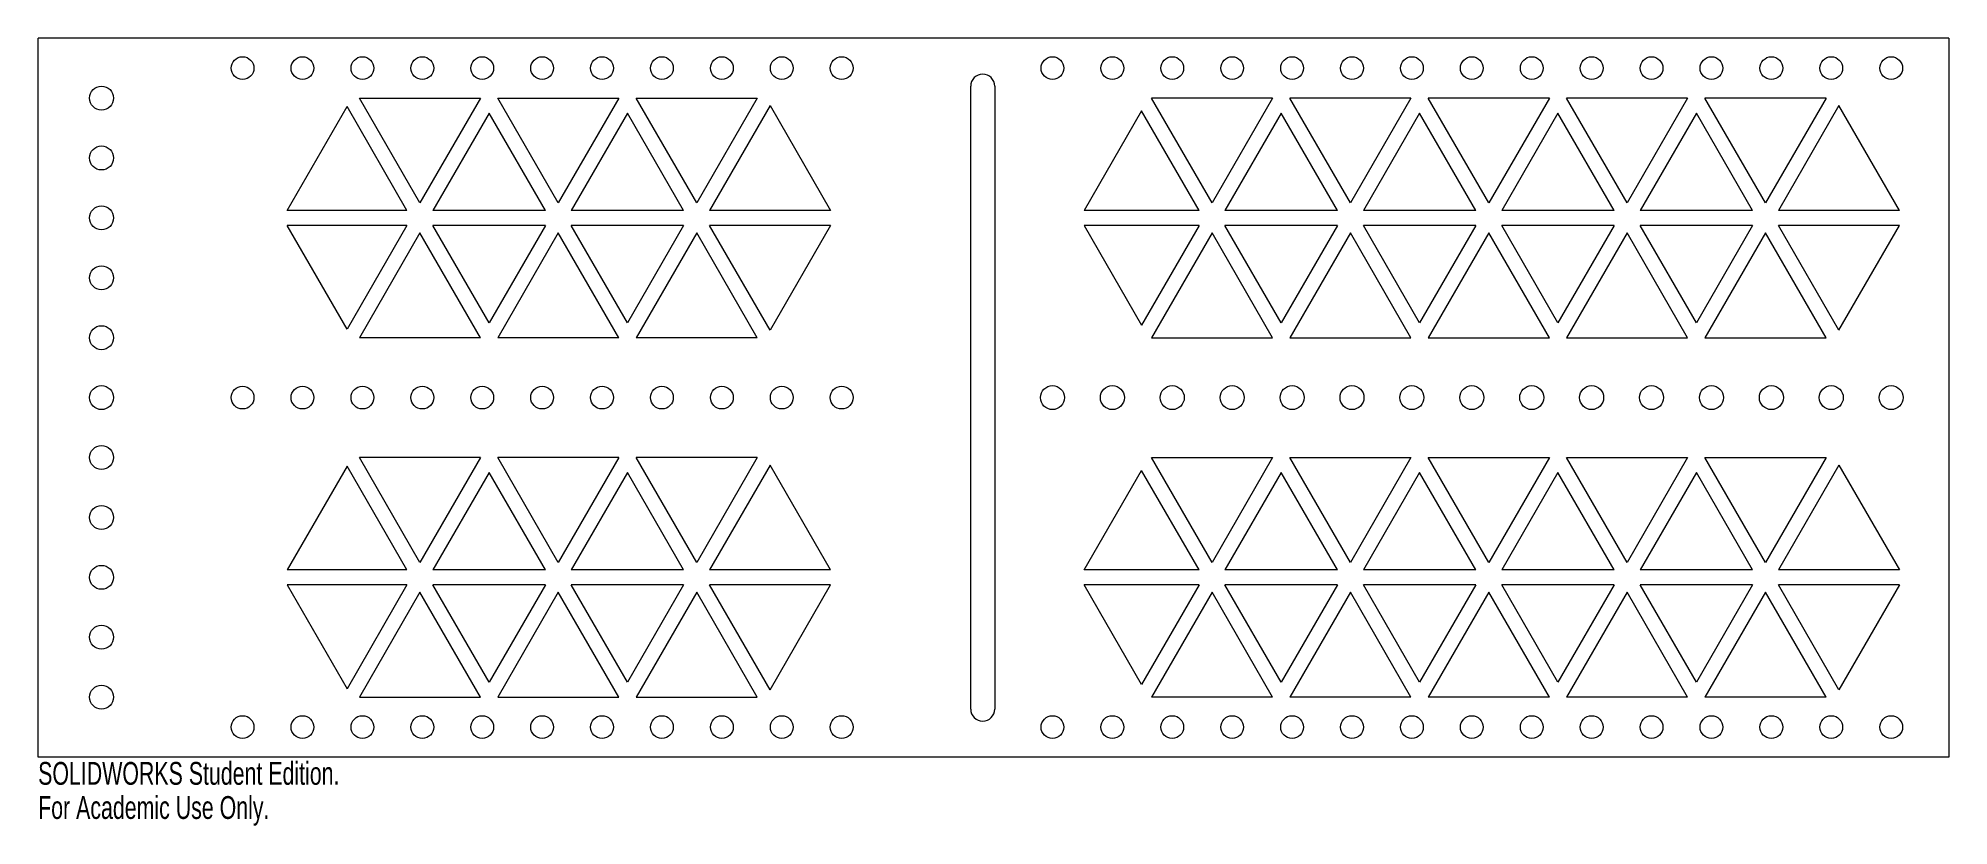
# Model space of a CAD drawing. Header units: inches. Extents: x -31.7 to -15.7, y -6.6 to 0.
import ezdxf

# ---------------------------------------------------------------- set-up
doc = ezdxf.new("R2010")
doc.units = ezdxf.units.IN
doc.header["$MEASUREMENT"] = 0
doc.styles.add('SLDTEXTSTYLE0', font='TXT', dxfattribs={"width": 0.7})

msp = doc.modelspace()

# ---------------------------------------------------------------- linework, layer by layer
at = {"color": 7, "linetype": 'Continuous', "lineweight": 15}
for p, q in [((-31.654, -6.034), (-31.654, -0.034)), ((-15.708, -0.034), (-31.654, -0.034)), ((-15.708, -0.034), (-15.708, -6.034)), ((-23.871, -5.634), (-23.871, -0.434)), ((-23.671, -0.434), (-23.671, -5.634)), ((-29.577, -1.472), (-29.076, -0.605)), ((-28.576, -1.472), (-29.076, -0.605)), ((-28.973, -0.534), (-27.963, -0.534)), ((-28.468, -1.409), (-28.973, -0.534)), ((-27.963, -0.534), (-28.468, -1.409)), ((-27.313, -1.409), (-27.818, -0.534)), ((-27.818, -0.534), (-26.808, -0.534)), ((-26.808, -0.534), (-27.313, -1.409)), ((-26.664, -0.534), (-25.653, -0.534)), ((-26.158, -1.409), (-26.664, -0.534)), ((-25.653, -0.534), (-26.158, -1.409)), ((-25.545, -0.597), (-26.05, -1.472)), ((-25.545, -0.597), (-25.04, -1.472)), ((-21.352, -0.534), (-22.362, -0.534)), ((-21.857, -1.409), (-22.362, -0.534)), ((-21.352, -0.534), (-21.857, -1.409)), ((-20.702, -1.409), (-21.207, -0.534)), ((-20.197, -0.534), (-21.207, -0.534)), ((-20.197, -0.534), (-20.702, -1.409)), ((-19.042, -0.534), (-20.053, -0.534)), ((-19.547, -1.409), (-20.053, -0.534)), ((-19.042, -0.534), (-19.547, -1.409)), ((-18.393, -1.409), (-18.898, -0.534)), ((-17.888, -0.534), (-18.898, -0.534)), ((-17.888, -0.534), (-18.393, -1.409)), ((-16.733, -0.534), (-17.743, -0.534)), ((-17.238, -1.409), (-17.743, -0.534)), ((-16.733, -0.534), (-17.238, -1.409)), ((-16.625, -0.597), (-17.13, -1.472)), ((-16.119, -1.472), (-16.625, -0.597)), ((-27.89, -0.659), (-28.36, -1.472)), ((-27.421, -1.472), (-27.89, -0.659)), ((-26.736, -0.659), (-27.205, -1.472)), ((-26.267, -1.472), (-26.736, -0.659)), ((-22.445, -0.641), (-22.925, -1.472)), ((-21.965, -1.472), (-22.445, -0.641)), ((-21.279, -0.659), (-21.749, -1.472)), ((-20.81, -1.472), (-21.279, -0.659)), ((-20.125, -0.659), (-20.594, -1.472)), ((-19.656, -1.472), (-20.125, -0.659)), ((-18.97, -0.659), (-19.439, -1.472)), ((-18.501, -1.472), (-18.97, -0.659)), ((-17.815, -0.659), (-18.284, -1.472)), ((-17.346, -1.472), (-17.815, -0.659)), ((-28.576, -1.472), (-29.577, -1.472)), ((-27.421, -1.472), (-28.36, -1.472)), ((-26.267, -1.472), (-27.205, -1.472)), ((-25.04, -1.472), (-26.05, -1.472)), ((-21.965, -1.472), (-22.925, -1.472)), ((-20.81, -1.472), (-21.749, -1.472)), ((-19.656, -1.472), (-20.594, -1.472)), ((-18.501, -1.472), (-19.439, -1.472)), ((-17.346, -1.472), (-18.284, -1.472)), ((-16.119, -1.472), (-17.13, -1.472)), ((-28.576, -1.597), (-29.577, -1.597)), ((-29.076, -2.464), (-29.577, -1.597)), ((-28.576, -1.597), (-29.076, -2.464)), ((-28.468, -1.659), (-28.973, -2.534)), ((-27.963, -2.534), (-28.468, -1.659)), ((-27.421, -1.597), (-28.36, -1.597)), ((-27.89, -2.409), (-28.36, -1.597)), ((-27.421, -1.597), (-27.89, -2.409)), ((-27.313, -1.659), (-27.818, -2.534)), ((-26.808, -2.534), (-27.313, -1.659)), ((-26.267, -1.597), (-27.205, -1.597)), ((-26.736, -2.409), (-27.205, -1.597)), ((-26.267, -1.597), (-26.736, -2.409)), ((-26.158, -1.659), (-26.664, -2.534)), ((-25.653, -2.534), (-26.158, -1.659)), ((-25.545, -2.472), (-26.05, -1.597)), ((-25.04, -1.597), (-26.05, -1.597)), ((-25.04, -1.597), (-25.545, -2.472)), ((-21.965, -1.597), (-22.925, -1.597)), ((-22.925, -1.597), (-22.445, -2.428)), ((-21.965, -1.597), (-22.445, -2.428)), ((-21.857, -1.659), (-22.362, -2.534)), ((-21.352, -2.534), (-21.857, -1.659)), ((-20.81, -1.597), (-21.749, -1.597)), ((-21.279, -2.409), (-21.749, -1.597)), ((-20.81, -1.597), (-21.279, -2.409)), ((-20.702, -1.659), (-21.207, -2.534)), ((-20.197, -2.534), (-20.702, -1.659)), ((-19.656, -1.597), (-20.594, -1.597)), ((-20.125, -2.409), (-20.594, -1.597)), ((-19.656, -1.597), (-20.125, -2.409)), ((-19.547, -1.659), (-20.053, -2.534)), ((-19.042, -2.534), (-19.547, -1.659)), ((-18.501, -1.597), (-19.439, -1.597)), ((-18.97, -2.409), (-19.439, -1.597)), ((-18.501, -1.597), (-18.97, -2.409)), ((-18.393, -1.659), (-18.898, -2.534)), ((-17.888, -2.534), (-18.393, -1.659)), ((-17.346, -1.597), (-18.284, -1.597)), ((-17.815, -2.409), (-18.284, -1.597)), ((-17.346, -1.597), (-17.815, -2.409)), ((-17.238, -1.659), (-17.743, -2.534)), ((-16.733, -2.534), (-17.238, -1.659)), ((-16.119, -1.597), (-17.13, -1.597)), ((-16.625, -2.472), (-17.13, -1.597)), ((-16.625, -2.472), (-16.119, -1.597)), ((-27.963, -2.534), (-28.973, -2.534)), ((-26.808, -2.534), (-27.818, -2.534)), ((-25.653, -2.534), (-26.664, -2.534)), ((-22.362, -2.534), (-21.352, -2.534)), ((-21.207, -2.534), (-20.197, -2.534)), ((-20.053, -2.534), (-19.042, -2.534)), ((-18.898, -2.534), (-17.888, -2.534)), ((-17.743, -2.534), (-16.733, -2.534)), ((-29.076, -3.605), (-29.577, -4.472)), ((-28.576, -4.472), (-29.076, -3.605)), ((-28.468, -4.409), (-28.973, -3.534)), ((-27.963, -3.534), (-28.973, -3.534)), ((-27.963, -3.534), (-28.468, -4.409)), ((-27.89, -3.659), (-28.36, -4.472)), ((-27.421, -4.472), (-27.89, -3.659)), ((-26.808, -3.534), (-27.818, -3.534)), ((-27.313, -4.409), (-27.818, -3.534)), ((-26.808, -3.534), (-27.313, -4.409)), ((-26.736, -3.659), (-27.205, -4.472)), ((-26.267, -4.472), (-26.736, -3.659)), ((-26.158, -4.409), (-26.664, -3.534)), ((-25.653, -3.534), (-26.664, -3.534)), ((-25.653, -3.534), (-26.158, -4.409)), ((-25.545, -3.597), (-26.05, -4.472)), ((-25.04, -4.472), (-25.545, -3.597)), ((-22.925, -4.472), (-22.445, -3.641)), ((-21.965, -4.472), (-22.445, -3.641)), ((-22.362, -3.534), (-21.352, -3.534)), ((-21.857, -4.409), (-22.362, -3.534)), ((-21.352, -3.534), (-21.857, -4.409)), ((-21.279, -3.659), (-21.749, -4.472)), ((-20.81, -4.472), (-21.279, -3.659)), ((-20.702, -4.409), (-21.207, -3.534)), ((-21.207, -3.534), (-20.197, -3.534)), ((-20.197, -3.534), (-20.702, -4.409)), ((-20.125, -3.659), (-20.594, -4.472)), ((-19.656, -4.472), (-20.125, -3.659)), ((-19.547, -4.409), (-20.053, -3.534)), ((-20.053, -3.534), (-19.042, -3.534)), ((-19.042, -3.534), (-19.547, -4.409)), ((-18.97, -3.659), (-19.439, -4.472)), ((-18.501, -4.472), (-18.97, -3.659)), ((-18.393, -4.409), (-18.898, -3.534)), ((-18.898, -3.534), (-17.888, -3.534)), ((-17.888, -3.534), (-18.393, -4.409)), ((-17.815, -3.659), (-18.284, -4.472)), ((-17.346, -4.472), (-17.815, -3.659)), ((-17.238, -4.409), (-17.743, -3.534)), ((-17.743, -3.534), (-16.733, -3.534)), ((-16.733, -3.534), (-17.238, -4.409)), ((-16.625, -3.597), (-17.13, -4.472)), ((-16.625, -3.597), (-16.119, -4.472)), ((-28.576, -4.472), (-29.577, -4.472)), ((-28.576, -4.597), (-29.577, -4.597)), ((-29.577, -4.597), (-29.076, -5.464)), ((-28.576, -4.597), (-29.076, -5.464)), ((-27.421, -4.472), (-28.36, -4.472)), ((-27.421, -4.597), (-28.36, -4.597)), ((-27.89, -5.409), (-28.36, -4.597)), ((-27.421, -4.597), (-27.89, -5.409)), ((-26.267, -4.472), (-27.205, -4.472)), ((-26.267, -4.597), (-27.205, -4.597)), ((-26.736, -5.409), (-27.205, -4.597)), ((-26.267, -4.597), (-26.736, -5.409)), ((-25.04, -4.472), (-26.05, -4.472)), ((-25.04, -4.597), (-26.05, -4.597)), ((-25.545, -5.472), (-26.05, -4.597)), ((-25.545, -5.472), (-25.04, -4.597)), ((-21.965, -4.472), (-22.925, -4.472)), ((-21.965, -4.597), (-22.925, -4.597)), ((-22.445, -5.428), (-22.925, -4.597)), ((-21.965, -4.597), (-22.445, -5.428)), ((-20.81, -4.472), (-21.749, -4.472)), ((-20.81, -4.597), (-21.749, -4.597)), ((-21.279, -5.409), (-21.749, -4.597)), ((-20.81, -4.597), (-21.279, -5.409)), ((-19.656, -4.472), (-20.594, -4.472)), ((-19.656, -4.597), (-20.594, -4.597)), ((-20.125, -5.409), (-20.594, -4.597)), ((-19.656, -4.597), (-20.125, -5.409)), ((-18.501, -4.472), (-19.439, -4.472)), ((-18.501, -4.597), (-19.439, -4.597)), ((-18.97, -5.409), (-19.439, -4.597)), ((-18.501, -4.597), (-18.97, -5.409)), ((-17.346, -4.472), (-18.284, -4.472)), ((-17.346, -4.597), (-18.284, -4.597)), ((-17.815, -5.409), (-18.284, -4.597)), ((-17.346, -4.597), (-17.815, -5.409)), ((-16.119, -4.472), (-17.13, -4.472)), ((-16.625, -5.472), (-17.13, -4.597)), ((-16.119, -4.597), (-17.13, -4.597)), ((-16.119, -4.597), (-16.625, -5.472)), ((-28.468, -4.659), (-28.973, -5.534)), ((-27.963, -5.534), (-28.468, -4.659)), ((-27.313, -4.659), (-27.818, -5.534)), ((-26.808, -5.534), (-27.313, -4.659)), ((-26.158, -4.659), (-26.664, -5.534)), ((-25.653, -5.534), (-26.158, -4.659)), ((-21.857, -4.659), (-22.362, -5.534)), ((-21.352, -5.534), (-21.857, -4.659)), ((-20.702, -4.659), (-21.207, -5.534)), ((-20.197, -5.534), (-20.702, -4.659)), ((-19.547, -4.659), (-20.053, -5.534)), ((-19.042, -5.534), (-19.547, -4.659)), ((-18.393, -4.659), (-18.898, -5.534)), ((-17.888, -5.534), (-18.393, -4.659)), ((-17.238, -4.659), (-17.743, -5.534)), ((-16.733, -5.534), (-17.238, -4.659)), ((-28.973, -5.534), (-27.963, -5.534)), ((-27.818, -5.534), (-26.808, -5.534)), ((-26.664, -5.534), (-25.653, -5.534)), ((-21.352, -5.534), (-22.362, -5.534)), ((-20.197, -5.534), (-21.207, -5.534)), ((-19.042, -5.534), (-20.053, -5.534)), ((-17.888, -5.534), (-18.898, -5.534)), ((-16.733, -5.534), (-17.743, -5.534)), ((-15.708, -6.034), (-31.654, -6.034))]:
    msp.add_line(p, q, dxfattribs=at)
for centre, radius in [((-29.948, -0.284), 0.095), ((-29.448, -0.284), 0.095), ((-28.948, -0.284), 0.095), ((-28.448, -0.284), 0.095), ((-27.948, -0.284), 0.095), ((-27.448, -0.284), 0.095), ((-26.948, -0.284), 0.095), ((-26.448, -0.284), 0.095), ((-25.948, -0.284), 0.095), ((-25.448, -0.284), 0.095), ((-24.948, -0.284), 0.095), ((-23.189, -0.284), 0.095), ((-22.689, -0.284), 0.095), ((-22.189, -0.284), 0.095), ((-21.689, -0.284), 0.095), ((-21.189, -0.284), 0.095), ((-20.689, -0.284), 0.095), ((-20.189, -0.284), 0.095), ((-19.689, -0.284), 0.095), ((-19.189, -0.284), 0.095), ((-18.689, -0.284), 0.095), ((-18.189, -0.284), 0.095), ((-17.689, -0.284), 0.095), ((-17.189, -0.284), 0.095), ((-16.689, -0.284), 0.095), ((-16.189, -0.284), 0.095), ((-31.125, -0.534), 0.1), ((-31.125, -1.034), 0.1), ((-31.125, -1.534), 0.1), ((-31.125, -2.034), 0.1), ((-31.125, -2.534), 0.1), ((-31.125, -3.034), 0.1), ((-29.948, -3.034), 0.095), ((-29.448, -3.034), 0.095), ((-28.948, -3.034), 0.095), ((-28.448, -3.034), 0.095), ((-27.948, -3.034), 0.095), ((-27.448, -3.034), 0.095), ((-26.948, -3.034), 0.095), ((-26.448, -3.034), 0.095), ((-25.948, -3.034), 0.095), ((-25.448, -3.034), 0.095), ((-24.948, -3.034), 0.095), ((-23.189, -3.034), 0.1), ((-22.689, -3.034), 0.1), ((-22.189, -3.034), 0.1), ((-21.689, -3.034), 0.1), ((-21.189, -3.034), 0.1), ((-20.689, -3.034), 0.1), ((-20.189, -3.034), 0.1), ((-19.689, -3.034), 0.1), ((-19.189, -3.034), 0.1), ((-18.689, -3.034), 0.1), ((-18.189, -3.034), 0.1), ((-17.689, -3.034), 0.1), ((-17.189, -3.034), 0.1), ((-16.689, -3.034), 0.1), ((-16.189, -3.034), 0.1), ((-31.125, -3.534), 0.1), ((-31.125, -4.034), 0.1), ((-31.125, -4.534), 0.1), ((-31.125, -5.034), 0.1), ((-31.125, -5.534), 0.1), ((-29.948, -5.784), 0.095), ((-29.448, -5.784), 0.095), ((-28.948, -5.784), 0.095), ((-28.448, -5.784), 0.095), ((-27.948, -5.784), 0.095), ((-27.448, -5.784), 0.095), ((-26.948, -5.784), 0.095), ((-26.448, -5.784), 0.095), ((-25.948, -5.784), 0.095), ((-25.448, -5.784), 0.095), ((-24.948, -5.784), 0.095), ((-23.189, -5.784), 0.095), ((-22.689, -5.784), 0.095), ((-22.189, -5.784), 0.095), ((-21.689, -5.784), 0.095), ((-21.189, -5.784), 0.095), ((-20.689, -5.784), 0.095), ((-20.189, -5.784), 0.095), ((-19.689, -5.784), 0.095), ((-19.189, -5.784), 0.095), ((-18.689, -5.784), 0.095), ((-18.189, -5.784), 0.095), ((-17.689, -5.784), 0.095), ((-17.189, -5.784), 0.095), ((-16.689, -5.784), 0.095), ((-16.189, -5.784), 0.095)]:
    msp.add_circle(centre, radius, dxfattribs=at)
for centre, start, end in [((-23.771, -0.434), 0, 180), ((-23.771, -5.634), 180, 0)]:
    msp.add_arc(centre, 0.1, start, end, dxfattribs=at)

# ---------------------------------------------------------------- texts
at = {"color": 7, "linetype": 'Continuous', "char_height": 0.1903, "attachment_point": 1, "style": 'SLDTEXTSTYLE0'}
for s, insert in [('SOLIDWORKS Student Edition.', (-31.654, -6.075)), ('For Academic Use Only.', (-31.654, -6.36))]:
    msp.add_mtext(s, dxfattribs=dict(at, insert=insert))

doc.saveas('drawing.dxf')
